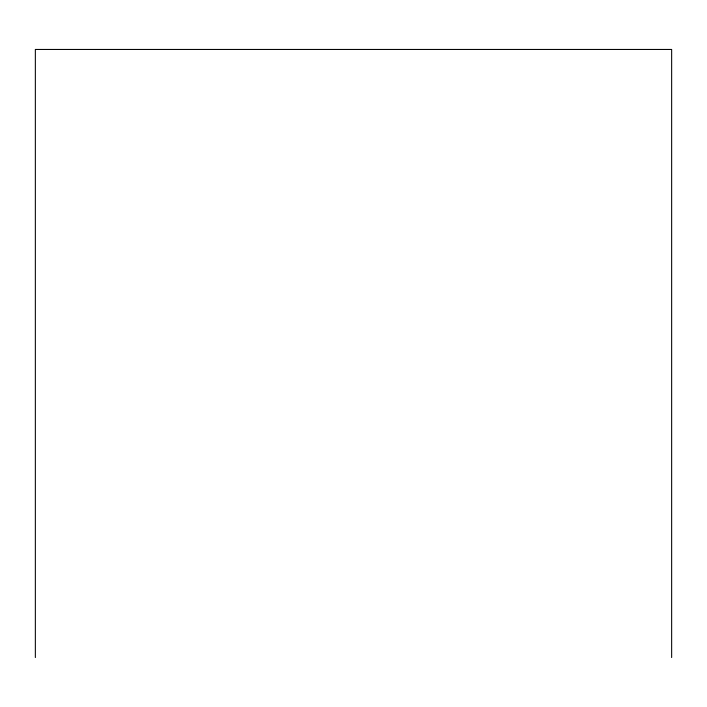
<?xml version="1.0" encoding="UTF-8"?>
<svg xmlns="http://www.w3.org/2000/svg" width="707" height="707" viewBox="0 0 707 707"><rect width="100%" height="100%" fill="white"/><g stroke="black" fill="none" stroke-linecap="round" stroke-linejoin="round"><path stroke-width="1.06" d="M671.65 657.545L671.65 49.455L35.35 49.455L35.35 657.545"/></g></svg>
